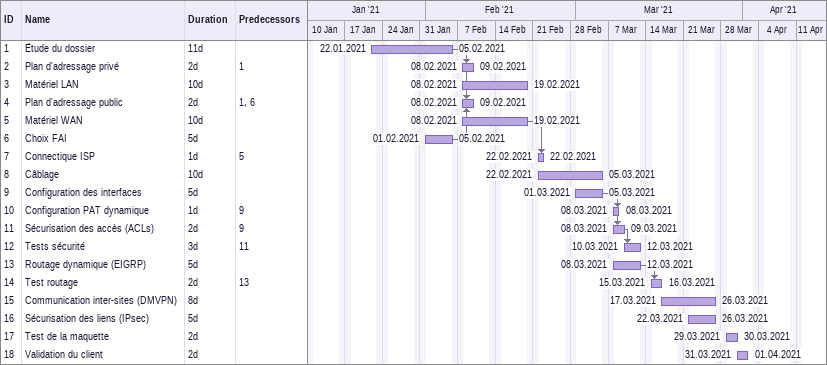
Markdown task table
| ID | Task | Duration | Start | Finish | Predecessors |
|---|---|---|---|---|---|
| 1 | Étude du dossier | 11d | 2021-01-22 | 2021-02-05 |  |
| 2 | Plan d'adressage privé | 2d | 2021-02-08 | 2021-02-09 | 1 |
| 3 | Matériel LAN | 10d | 2021-02-08 | 2021-02-19 |  |
| 4 | Plan d'adressage public | 2d | 2021-02-08 | 2021-02-09 | 1, 6 |
| 5 | Matériel WAN | 10d | 2021-02-08 | 2021-02-19 |  |
| 6 | Choix FAI | 5d | 2021-02-01 | 2021-02-05 |  |
| 7 | Connectique ISP | 1d | 2021-02-22 | 2021-02-22 | 5 |
| 8 | Câblage | 10d | 2021-02-22 | 2021-03-05 |  |
| 9 | Configuration des interfaces | 5d | 2021-03-01 | 2021-03-05 |  |
| 10 | Configuration PAT dynamique | 1d | 2021-03-08 | 2021-03-08 | 9 |
| 11 | Sécurisation des accès (ACLs) | 2d | 2021-03-08 | 2021-03-09 | 9 |
| 12 | Tests sécurité | 3d | 2021-03-10 | 2021-03-12 | 11 |
| 13 | Routage dynamique (EIGRP) | 5d | 2021-03-08 | 2021-03-12 |  |
| 14 | Test routage | 2d | 2021-03-15 | 2021-03-16 | 13 |
| 15 | Communication inter-sites (DMVPN) | 8d | 2021-03-17 | 2021-03-26 |  |
| 16 | Sécurisation des liens (IPsec) | 5d | 2021-03-22 | 2021-03-26 |  |
| 17 | Test de la maquette | 2d | 2021-03-29 | 2021-03-30 |  |
| 18 | Validation du client | 2d | 2021-03-31 | 2021-04-01 |  |
